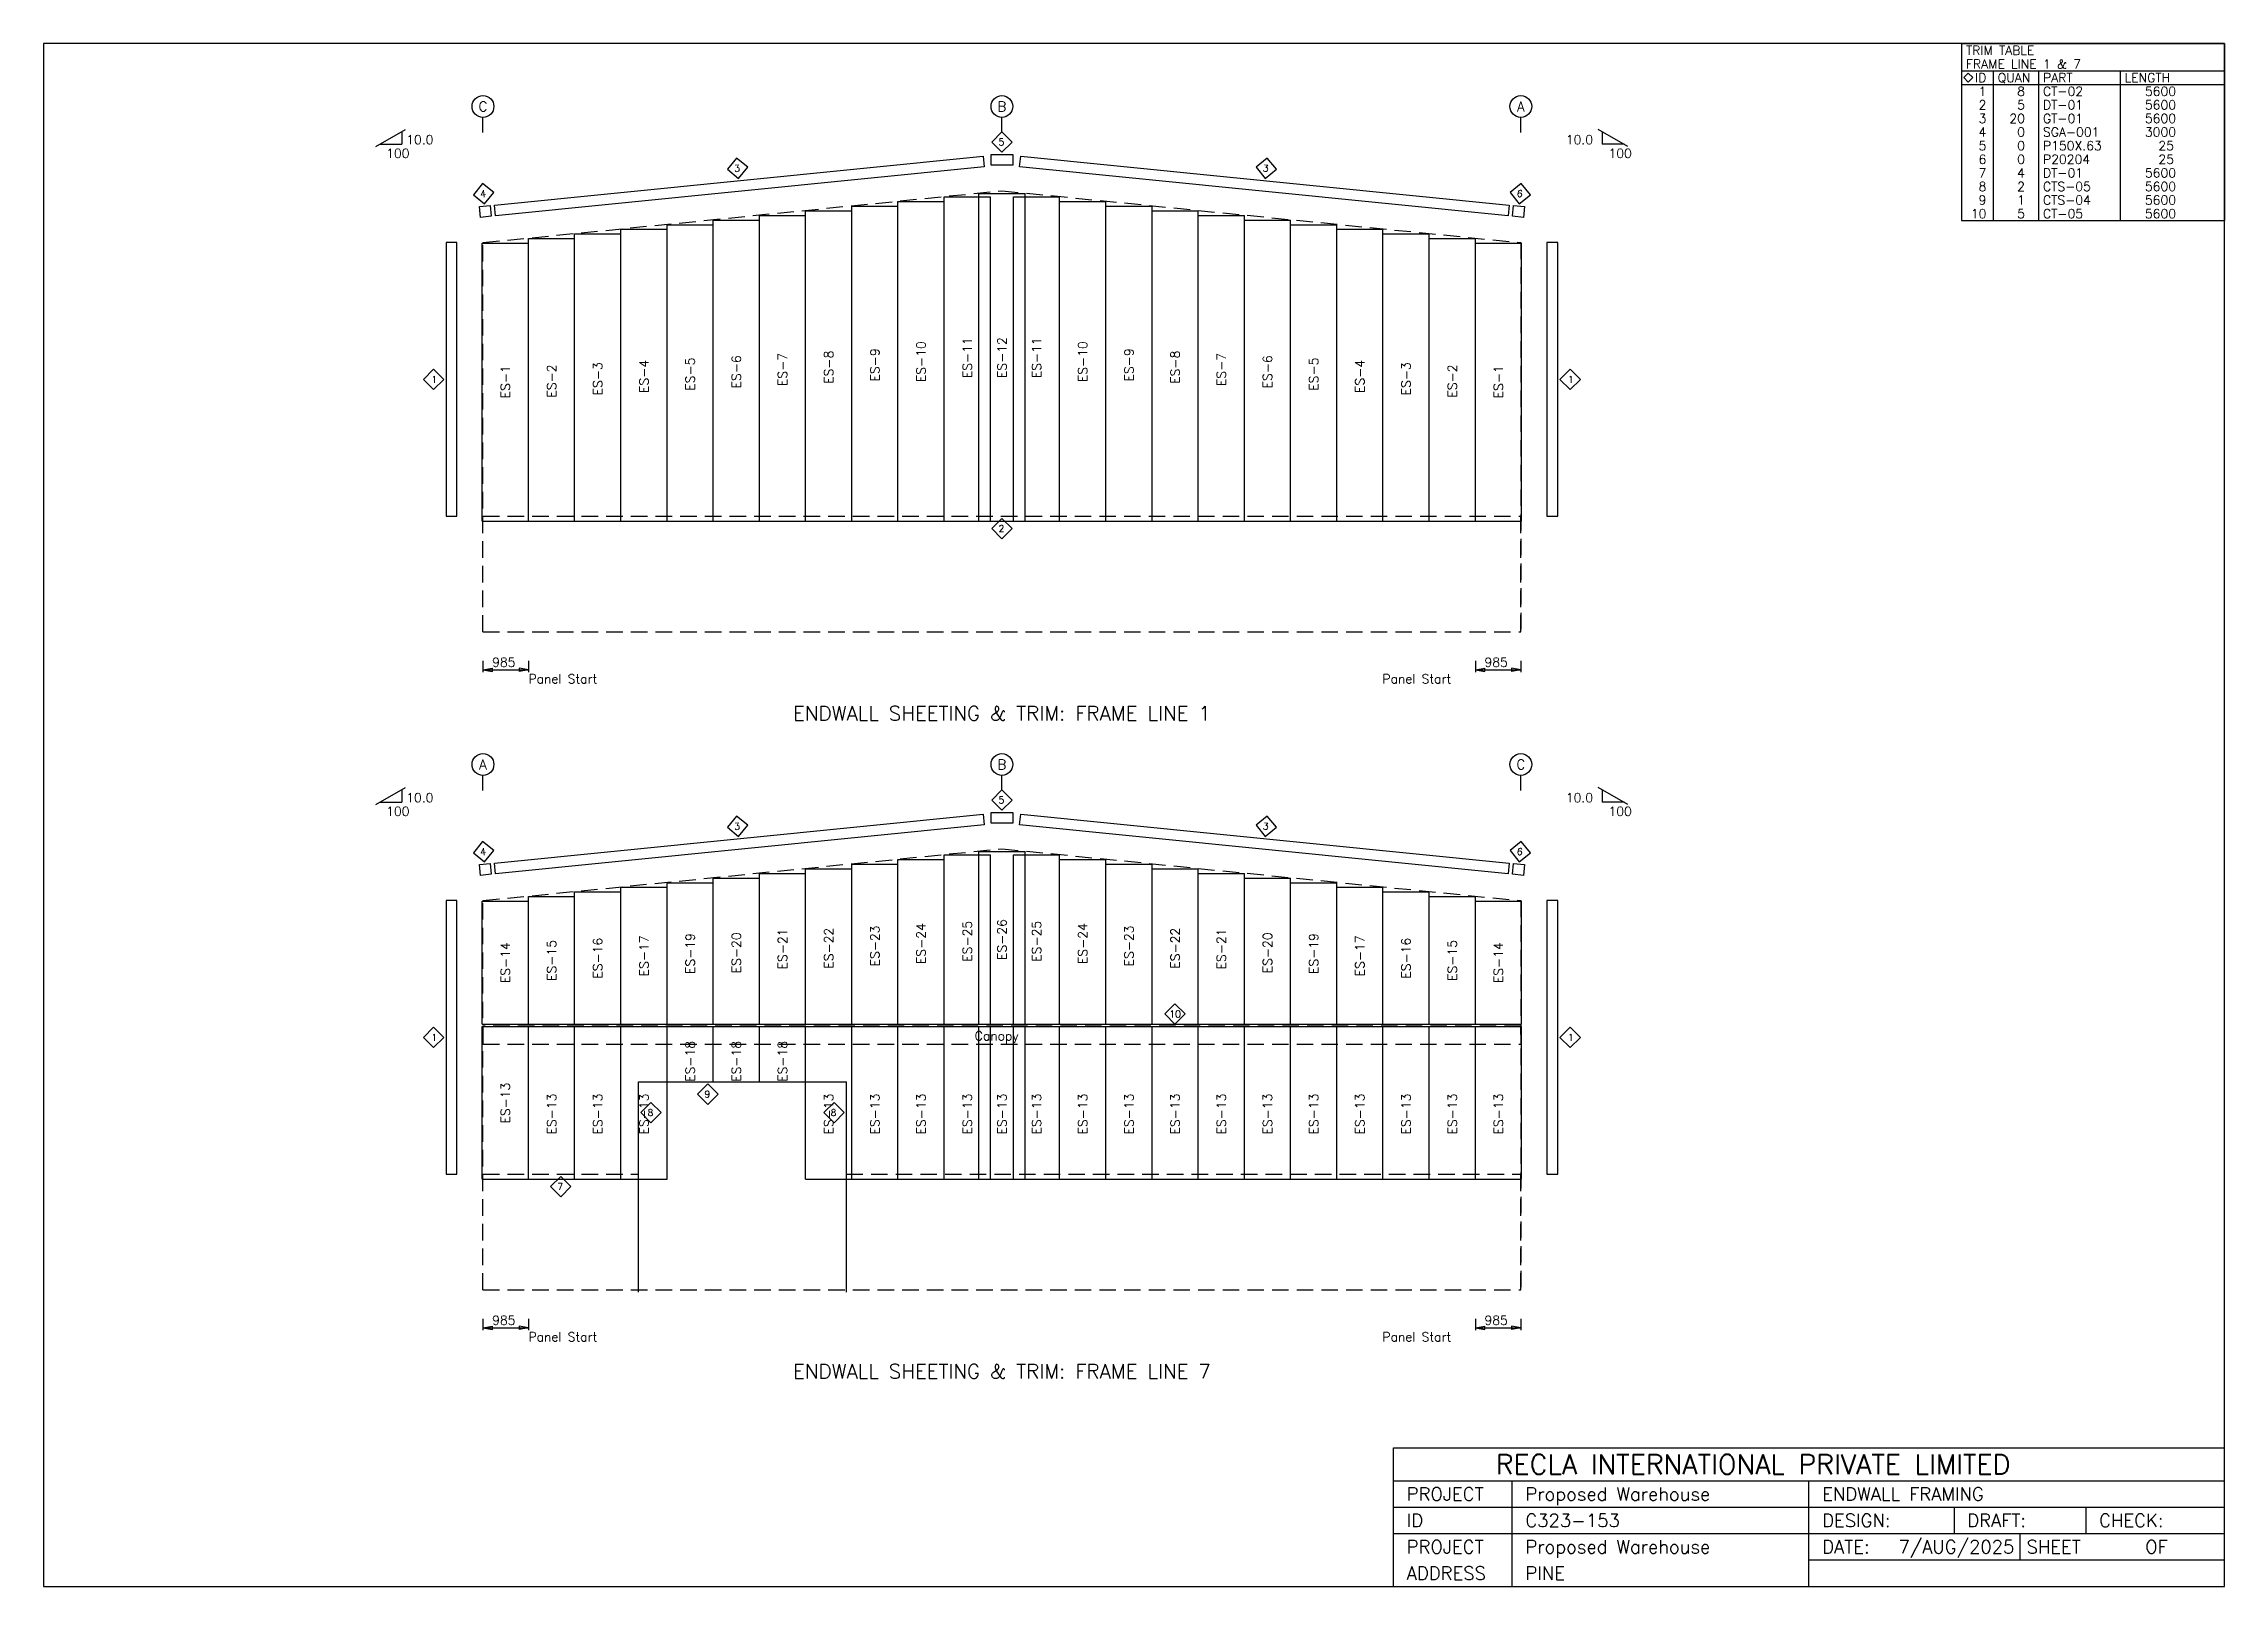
# Model space of a CAD drawing. Extents: x 0 to 47215, y 0 to 33388.
import ezdxf
from ezdxf.enums import TextEntityAlignment as Align

# ---------------------------------------------------------------- set-up
doc = ezdxf.new("R2010")
doc.units = 0
doc.linetypes.add('CONTIN', pattern=[0])
doc.linetypes.add('DASHED', pattern=[533.92, 356.92, -177])
doc.layers.get('0').update_dxf_attribs({"linetype": 'CONTIN'})
for name, color, linetype in [('1', 7, 'CONTIN'), ('11', 7, 'CONTIN'), ('12', 6, 'CONTIN'), ('13', 1, 'CONTIN'), ('14', 7, 'CONTIN'), ('15', 7, 'CONTIN'), ('2', 6, 'CONTIN'), ('22', 7, 'CONTIN'), ('26', 7, 'CONTIN'), ('3', 7, 'CONTIN'), ('5', 5, 'DASHED')]:
    doc.layers.add(name, color=color, linetype=linetype)
doc.styles.add('SIMPLEX', font='SIMPLEX')

# ---------------------------------------------------------------- blocks, each defined once
blk = doc.blocks.new('ARROW')
for p, q in [((0, 0), (-204, 34)), ((-204, 34), (-204, -34)), ((0, 0), (-204, -34))]:
    blk.add_line(p, q)
blk = doc.blocks.new('DIAMOND')
for p, q in [((0, 25.4), (-12.7, 12.7)), ((-12.7, 12.7), (0, 0)), ((12.7, 12.7), (0, 25.4)), ((0, 0), (12.7, 12.7))]:
    blk.add_line(p, q)
blk = doc.blocks.new('EW1PNL')
at = {"layer": '1'}
for p, q in [((250.025696, 9234.14648), (10828.708, 10292.0146)), ((10852.1475, 10057.6162), (273.465607, 8999.74707)), ((10828.708, 10292.0146), (10852.1475, 10057.6162)), ((10999.4326, 10093.1592), (10999.4326, 10328.7275)), ((10999.4326, 10328.7275), (11470.5684, 10328.7275)), ((11470.5684, 10093.1592), (10999.4326, 10093.1592)), ((11470.5684, 10328.7275), (11470.5684, 10093.1592)), ((11617.8525, 10057.6162), (11641.292, 10292.0146)), ((22196.5352, 8999.74707), (11617.8525, 10057.6162)), ((11641.292, 10292.0146), (22219.9746, 9234.14648)), ((10735, 9483.5), (11735, 9483.5)), ((10735, 2390), (10735, 9483.5)), ((11735, 2390), (11735, 9483.5)), ((-78.133049, 9201.33008), (156.266068, 9224.77051)), ((-54.69339, 8966.93164), (-78.133049, 9201.33008)), ((179.705719, 8990.37109), (-54.69339, 8966.93164)), ((156.266068, 9224.77051), (179.705719, 8990.37109)), ((273.465607, 8999.74707), (250.025696, 9234.14648)), ((5985.00049, 9008.5), (6985.00049, 9008.5)), ((5985.00049, 2390), (5985.00049, 9008.5)), ((6985.00049, 9108.5), (7985.00098, 9108.5)), ((6985.00049, 2390), (6985.00049, 9108.5)), ((6985.00049, 2390), (6985.00049, 9008.5)), ((7985.00098, 9208.5), (8985.00098, 9208.5)), ((7985.00098, 2390), (7985.00098, 9208.5)), ((7985.00098, 2390), (7985.00098, 9108.5)), ((8985.00098, 9308.5), (9985.00098, 9308.5)), ((8985.00098, 2390), (8985.00098, 9308.5)), ((8985.00098, 2390), (8985.00098, 9208.5)), ((9985.00098, 9408.5), (10985.001, 9408.5)), ((9985.00098, 2390), (9985.00098, 9408.5)), ((9985.00098, 2390), (9985.00098, 9308.5)), ((10985.001, 2390), (10985.001, 9408.5)), ((11485, 9408.5), (12485.001, 9408.5)), ((11485, 2390), (11485, 9408.5)), ((12485, 9308.5), (13485, 9308.5)), ((12485, 2390), (12485, 9308.5)), ((12485.001, 2390), (12485.001, 9408.5)), ((13485, 2390), (13485, 9308.5)), ((13485, 9208.5), (14484.998, 9208.5)), ((13485, 2390), (13485, 9208.5)), ((14484.998, 2390), (14484.998, 9208.5)), ((14484.998, 9108.5), (15484.998, 9108.5)), ((14484.998, 2390), (14484.998, 9108.5)), ((15484.998, 2390), (15484.998, 9108.5)), ((15484.998, 9008.5), (16484.998, 9008.5)), ((15484.998, 2390), (15484.998, 9008.5)), ((16484.998, 2390), (16484.998, 9008.5)), ((22219.9746, 9234.14648), (22196.5352, 8999.74707)), ((22290.2949, 8990.37109), (22313.7344, 9224.77051)), ((22524.6953, 8966.93164), (22290.2949, 8990.37109)), ((22313.7344, 9224.77051), (22548.1328, 9201.33008)), ((22548.1328, 9201.33008), (22524.6953, 8966.93164)), ((985.000122, 8508.5), (1985.00012, 8508.5)), ((985.000122, 2390), (985.000122, 8508.5)), ((1985.00012, 8608.5), (2985, 8608.5)), ((1985.00012, 2390), (1985.00012, 8608.5)), ((1985.00012, 2390), (1985.00012, 8508.5)), ((2985, 8708.5), (3985, 8708.5)), ((2985, 2390), (2985, 8708.5)), ((2985, 2390), (2985, 8608.5)), ((3985, 8808.5), (4985.00049, 8808.5)), ((3985, 2390), (3985, 8808.5)), ((3985, 2390), (3985, 8708.5)), ((4985.00049, 8908.5), (5985.00049, 8908.5)), ((4985.00049, 2390), (4985.00049, 8908.5)), ((4985.00049, 2390), (4985.00049, 8808.5)), ((5985.00049, 2390), (5985.00049, 8908.5)), ((16484.998, 8908.5), (17484.998, 8908.5)), ((16484.998, 2390), (16484.998, 8908.5)), ((17484.998, 2390), (17484.998, 8908.5)), ((17484.998, 8808.5), (18484.9961, 8808.5)), ((17484.998, 2390), (17484.998, 8808.5)), ((18484.9961, 2390), (18484.9961, 8808.5)), ((18484.9961, 8708.5), (19484.9961, 8708.5)), ((18484.9961, 2390), (18484.9961, 8708.5)), ((19484.9961, 2390), (19484.9961, 8708.5)), ((19484.9961, 8608.5), (20484.9961, 8608.5)), ((19484.9961, 2390), (19484.9961, 8608.5)), ((20484.9961, 2390), (20484.9961, 8608.5)), ((20484.9961, 8508.5), (21484.9961, 8508.5)), ((20484.9961, 2390), (20484.9961, 8508.5)), ((21484.9961, 2390), (21484.9961, 8508.5)), ((-564.65887, 8420), (-800.22705, 8420)), ((-800.22705, 8420), (-800.22705, 2500)), ((-564.65887, 2500), (-564.65887, 8420)), ((-14.99986, 8410), (985.000122, 8410)), ((-14.99986, 2390), (-14.99986, 8410)), ((985.000122, 2390), (985.000122, 8410)), ((21484.9961, 8410), (22484.9941, 8410)), ((21484.9961, 2390), (21484.9961, 8410)), ((22484.9941, 2390), (22484.9941, 8410)), ((23270.2207, 8420), (23034.6523, 8420)), ((23034.6523, 8420), (23034.6523, 2500)), ((23270.2207, 2500), (23270.2207, 8420)), ((-800.22705, 2500), (-564.65887, 2500)), ((-14.99986, 2390), (985.000122, 2390)), ((985.000122, 2390), (1985.00012, 2390)), ((1985.00012, 2390), (2985, 2390)), ((2985, 2390), (3985, 2390)), ((3985, 2390), (4985.00049, 2390)), ((4985.00049, 2390), (5985.00049, 2390)), ((5985.00049, 2390), (6985.00049, 2390)), ((6985.00049, 2390), (7985.00098, 2390)), ((7985.00098, 2390), (8985.00098, 2390)), ((8985.00098, 2390), (9985.00098, 2390)), ((9985.00098, 2390), (10985.001, 2390)), ((10735, 2390), (11735, 2390)), ((11485, 2390), (12485.001, 2390)), ((12485, 2390), (13485, 2390)), ((13485, 2390), (14484.998, 2390)), ((14484.998, 2390), (15484.998, 2390)), ((15484.998, 2390), (16484.998, 2390)), ((16484.998, 2390), (17484.998, 2390)), ((17484.998, 2390), (18484.9961, 2390)), ((18484.9961, 2390), (19484.9961, 2390)), ((19484.9961, 2390), (20484.9961, 2390)), ((20484.9961, 2390), (21484.9961, 2390)), ((21484.9961, 2390), (22484.9941, 2390)), ((23034.6523, 2500), (23270.2207, 2500))]:
    blk.add_line(p, q, dxfattribs=at)
at = {"layer": '12'}
for p, q in [((0, 10801.8262), (0, 11131.6221)), ((11235, 10801.8262), (11235, 11131.6221)), ((22470, 10801.8262), (22470, 11131.6221)), ((0, -628.18176), (0, -873.56519)), ((985.000122, -628.18176), (985.000122, -873.56519)), ((21484.9961, -628.18176), (21484.9961, -873.56519)), ((22470, -628.18176), (22470, -873.56519))]:
    blk.add_line(p, q, dxfattribs=at)
at = {"layer": '13'}
for centre in [(0, 11367.1895), (11235, 11367.1895), (22470, 11367.1895)]:
    blk.add_circle(centre, 235.568146, dxfattribs=at)
at = {"layer": '2'}
for p, q in [((-2316.5305, 10501.4785), (-1677.3059, 10870.5352)), ((24786.5293, 10501.4785), (24147.3047, 10870.5352)), ((-2234.9272, 10548.5918), (-1758.9091, 10548.5918)), ((-1758.9091, 10823.4219), (-1758.9091, 10548.5918)), ((24228.9063, 10823.4219), (24228.9063, 10548.5918)), ((24704.9258, 10548.5918), (24228.9063, 10548.5918)), ((0, -824.48859), (985.000122, -824.48859)), ((21484.9961, -824.48859), (22470, -824.48859))]:
    blk.add_line(p, q, dxfattribs=at)
at = {"layer": '5'}
for p, q in [((0, 8420), (11235, 9543.5)), ((11235, 9543.5), (22470, 8420)), ((0, 0), (0, 8420)), ((22470, 8420), (22470, 0)), ((0, 0), (0, 2500)), ((0, 2500), (22470, 2500)), ((22470, 0), (22470, 2500)), ((0, 0), (22470, 0))]:
    blk.add_line(p, q, dxfattribs=at)
at = {"layer": '2', "xscale": 17.3893814, "yscale": 17.3893814, "zscale": 17.3893814}
for p in [(11235, 10375.8408), (-1068.1859, 5239.15479), (23538.1797, 5239.15479), (11235, 2011.19617)]:
    blk.add_blockref('DIAMOND', p, dxfattribs=at)
for p, rotation in [((5534.67822, 9809.96094), 5.711), ((16935.3223, 9809.96094), -5.711), ((34.378525, 9259.92969), 5.711), ((22435.623, 9259.92969), -5.711)]:
    blk.add_blockref('DIAMOND', p, dxfattribs=dict(at, rotation=rotation))
at = {"layer": '2', "rotation": 180}
for p in [(0, -824.48859), (21484.9961, -824.48859)]:
    blk.add_blockref('ARROW', p, dxfattribs=at)
at = {"layer": '2'}
for p in [(985.000122, -824.48859), (22470, -824.48859)]:
    blk.add_blockref('ARROW', p, dxfattribs=at)
at = {"layer": '11', "style": 'SIMPLEX'}
for s, p in [('100', (-2095.0713, 10254.1309)), ('10.0', (-1660.7556, 10548.5918)), ('10.0', (23443.6797, 10548.5918)), ('100', (24368.7617, 10254.1309)), ('985', (198.039871, -759.05286)), ('985', (21683.0371, -759.05286))]:
    blk.add_text(s, height=196.306808, dxfattribs=at).set_placement(p)
at = {"layer": '13', "style": 'SIMPLEX'}
for s, p in [('C', (0, 11261.1836)), ('B', (11235, 11261.1836)), ('A', (22470, 11261.1836))]:
    blk.add_text(s, height=212.011322, dxfattribs=at).set_placement(p, align=Align.CENTER)
at = {"layer": '15', "style": 'SIMPLEX'}
for p in [(985.000122, -1118.9486), (19472.8496, -1118.9486)]:
    blk.add_text('Panel Start', height=196.306808, dxfattribs=at).set_placement(p)
blk.add_text('ENDWALL SHEETING & TRIM: FRAME LINE 1', height=314.090881, dxfattribs=at).set_placement((11235, -1923.8066), align=Align.CENTER)
at = {"layer": '2', "style": 'SIMPLEX'}
for s, p in [('5', (11161.3848, 10523.0713)), ('1', (-1116.0356, 5386.38525)), ('1', (23490.3301, 5386.38525)), ('2', (11161.3848, 2158.42627))]:
    blk.add_text(s, height=147.230103, dxfattribs=at).set_placement(p)
for s, rotation, p in [('3', 5.711, (5446.7793, 9949.13477)), ('3', -5.711, (16876.7227, 9963.78516)), ('4', 5.711, (-53.521137, 9399.10449)), ('6', -5.711, (22377.0234, 9413.75488))]:
    blk.add_text(s, height=147.230103, rotation=rotation, dxfattribs=at).set_placement(p)
at = {"layer": '3', "style": 'SIMPLEX'}
for s, p in [('ES-10', (9583.1543, 5402.65234)), ('ES-11', (10583.1543, 5487.00586)), ('ES-12', (11333.1533, 5490.15186)), ('ES-11', (12083.1533, 5487.00586)), ('ES-10', (13083.1533, 5402.65234)), ('ES-1', (583.153564, 5051.55518)), ('ES-2', (1583.15356, 5066.45166)), ('ES-3', (2583.15356, 5116.45166)), ('ES-4', (3583.15332, 5166.45166)), ('ES-5', (4583.15332, 5216.45166)), ('ES-6', (5583.15381, 5266.45166)), ('ES-7', (6583.15381, 5316.45117)), ('ES-8', (7583.15479, 5366.45166)), ('ES-9', (8583.1543, 5416.45166)), ('ES-9', (14083.1523, 5416.45166)), ('ES-8', (15083.1523, 5366.45166)), ('ES-7', (16083.1523, 5316.45166)), ('ES-6', (17083.1504, 5266.45166)), ('ES-5', (18083.1504, 5216.45166)), ('ES-4', (19083.1504, 5166.45166)), ('ES-3', (20083.1484, 5116.45166)), ('ES-2', (21083.1484, 5066.45166)), ('ES-1', (22083.1484, 5051.55518))]:
    blk.add_text(s, height=196.306808, rotation=90, dxfattribs=at).set_placement(p)
blk = doc.blocks.new('EW2PNL')
at = {"layer": '1'}
for p, q in [((250.025696, 9234.14648), (10828.708, 10292.0146)), ((10852.1475, 10057.6162), (273.465607, 8999.74707)), ((10828.708, 10292.0146), (10852.1475, 10057.6162)), ((10999.4326, 10093.1592), (10999.4326, 10328.7275)), ((10999.4326, 10328.7275), (11470.5684, 10328.7275)), ((11470.5684, 10093.1592), (10999.4326, 10093.1592)), ((11470.5684, 10328.7275), (11470.5684, 10093.1592)), ((11617.8525, 10057.6162), (11641.292, 10292.0146)), ((22196.5352, 8999.74707), (11617.8525, 10057.6162)), ((11641.292, 10292.0146), (22219.9746, 9234.14648)), ((10735, 9483.5), (11735.001, 9483.5)), ((10735, 5750.22461), (10735, 9483.5)), ((11735.001, 5750.22461), (11735.001, 9483.5)), ((-78.133049, 9201.33008), (156.266068, 9224.77051)), ((-54.69339, 8966.93164), (-78.133049, 9201.33008)), ((179.705719, 8990.37109), (-54.69339, 8966.93164)), ((156.266068, 9224.77051), (179.705719, 8990.37109)), ((273.465607, 8999.74707), (250.025696, 9234.14648)), ((5985.00049, 9008.5), (6985.00049, 9008.5)), ((5985.00049, 5750.22461), (5985.00049, 9008.5)), ((6985.00049, 9108.5), (7985.00098, 9108.5)), ((6985.00049, 5750.22461), (6985.00049, 9108.5)), ((6985.00049, 5750.22461), (6985.00049, 9008.5)), ((7985.00098, 9208.5), (8985.00098, 9208.5)), ((7985.00098, 5750.22461), (7985.00098, 9208.5)), ((7985.00098, 5750.22461), (7985.00098, 9108.5)), ((8985.00098, 9308.5), (9985.00098, 9308.5)), ((8985.00098, 5750.22461), (8985.00098, 9308.5)), ((8985.00098, 5750.22461), (8985.00098, 9208.5)), ((9985.00098, 9408.5), (10985.001, 9408.5)), ((9985.00098, 5750.22461), (9985.00098, 9408.5)), ((9985.00098, 5750.22461), (9985.00098, 9308.5)), ((10985.001, 5750.22461), (10985.001, 9408.5)), ((11485, 9408.5), (12485.001, 9408.5)), ((11485, 5750.22461), (11485, 9408.5)), ((12485, 9308.5), (13485, 9308.5)), ((12485, 5750.22461), (12485, 9308.5)), ((12485.001, 5750.22461), (12485.001, 9408.5)), ((13485, 5750.22461), (13485, 9308.5)), ((13485, 9208.5), (14484.998, 9208.5)), ((13485, 5750.22461), (13485, 9208.5)), ((14484.998, 5750.22461), (14484.998, 9208.5)), ((14484.998, 9108.5), (15484.998, 9108.5)), ((14484.998, 5750.22461), (14484.998, 9108.5)), ((15484.998, 5750.22461), (15484.998, 9108.5)), ((15484.998, 9008.5), (16484.998, 9008.5)), ((15484.998, 5750.22461), (15484.998, 9008.5)), ((16484.998, 5750.22461), (16484.998, 9008.5)), ((22219.9746, 9234.14648), (22196.5352, 8999.74707)), ((22290.2949, 8990.37109), (22313.7344, 9224.77051)), ((22524.6953, 8966.93164), (22290.2949, 8990.37109)), ((22313.7344, 9224.77051), (22548.1328, 9201.33008)), ((22548.1328, 9201.33008), (22524.6953, 8966.93164)), ((985.000122, 8508.5), (1985.00012, 8508.5)), ((985.000122, 5750.22461), (985.000122, 8508.5)), ((1985.00012, 8608.5), (2985, 8608.5)), ((1985.00012, 5750.22461), (1985.00012, 8608.5)), ((1985.00012, 5750.22461), (1985.00012, 8508.5)), ((2985, 8708.5), (3985, 8708.5)), ((2985, 5750.22461), (2985, 8708.5)), ((2985, 5750.22461), (2985, 8608.5)), ((3985, 8808.5), (4985.00049, 8808.5)), ((3985, 5750.22461), (3985, 8808.5)), ((3985, 5750.22461), (3985, 8708.5)), ((4985.00049, 8908.5), (5985.00049, 8908.5)), ((4985.00049, 5750.22461), (4985.00049, 8908.5)), ((4985.00049, 5750.22461), (4985.00049, 8808.5)), ((5985.00049, 5750.22461), (5985.00049, 8908.5)), ((16484.998, 8908.5), (17484.998, 8908.5)), ((16484.998, 5750.22461), (16484.998, 8908.5)), ((17484.998, 5750.22461), (17484.998, 8908.5)), ((17484.998, 8808.5), (18484.9961, 8808.5)), ((17484.998, 5750.22461), (17484.998, 8808.5)), ((18484.9961, 5750.22461), (18484.9961, 8808.5)), ((18484.9961, 8708.5), (19484.9961, 8708.5)), ((18484.9961, 5750.22461), (18484.9961, 8708.5)), ((19484.9961, 5750.22461), (19484.9961, 8708.5)), ((19484.9961, 8608.5), (20484.9961, 8608.5)), ((19484.9961, 5750.22461), (19484.9961, 8608.5)), ((20484.9961, 5750.22461), (20484.9961, 8608.5)), ((20484.9961, 8508.5), (21484.9961, 8508.5)), ((20484.9961, 5750.22461), (20484.9961, 8508.5)), ((21484.9961, 5750.22461), (21484.9961, 8508.5)), ((-564.65887, 8420), (-800.22705, 8420)), ((-800.22705, 8420), (-800.22705, 2500)), ((-564.65887, 2500), (-564.65887, 8420)), ((-14.99986, 8410), (985.000122, 8410)), ((-14.99986, 5750.22461), (-14.99986, 8410)), ((985.000122, 5750.22461), (985.000122, 8410)), ((21484.9961, 8410), (22484.9941, 8410)), ((21484.9961, 5750.22461), (21484.9961, 8410)), ((22484.9941, 5750.22461), (22484.9941, 8410)), ((23270.2207, 8420), (23034.6523, 8420)), ((23034.6523, 8420), (23034.6523, 2500)), ((23270.2207, 2500), (23270.2207, 8420)), ((-14.99986, 5750.22461), (985.000122, 5750.22461)), ((-14.99986, 5694.99951), (985.000122, 5694.99951)), ((-14.99986, 2390), (-14.99986, 5694.99951)), ((985.000122, 5750.22461), (1985.00012, 5750.22461)), ((985.000122, 2390), (985.000122, 5694.99951)), ((985.000122, 5694.99951), (1985.00012, 5694.99951)), ((985.000122, 2390), (985.000122, 5694.99951)), ((1985.00012, 5750.22461), (2985, 5750.22461)), ((1985.00012, 2390), (1985.00012, 5694.99951)), ((1985.00012, 5694.99951), (2985, 5694.99951)), ((1985.00012, 2390), (1985.00012, 5694.99951)), ((2985, 5750.22461), (3985, 5750.22461)), ((2985, 2390), (2985, 5694.99951)), ((2985, 5694.99951), (3985, 5694.99951)), ((2985, 2390), (2985, 5694.99951)), ((3985, 5750.22461), (4985.00049, 5750.22461)), ((3985, 5695.00049), (4985.00049, 5695.00049)), ((3985, 4500), (3985, 5695.00049)), ((3985, 2390), (3985, 5694.99951)), ((4985.00049, 5750.22461), (5985.00049, 5750.22461)), ((4985.00049, 4500), (4985.00049, 5695.00049)), ((4985.00049, 5695.00049), (5985.00049, 5695.00049)), ((4985.00049, 4500), (4985.00049, 5695.00049)), ((5985.00049, 5750.22461), (6985.00049, 5750.22461)), ((5985.00049, 4500), (5985.00049, 5695.00049)), ((5985.00049, 5695.00049), (6985.00049, 5695.00049)), ((5985.00049, 4500), (5985.00049, 5695.00049)), ((6985.00049, 5750.22461), (7985.00098, 5750.22461)), ((6985.00049, 4500), (6985.00049, 5695.00049)), ((6985.00049, 5694.99951), (7985.00098, 5694.99951)), ((6985.00049, 2390), (6985.00049, 5694.99951)), ((7985.00098, 5750.22461), (8985.00098, 5750.22461)), ((7985.00098, 2390), (7985.00098, 5694.99951)), ((7985.00098, 5694.99951), (8985.00098, 5694.99951)), ((7985.00098, 2390), (7985.00098, 5694.99951)), ((8985.00098, 5750.22461), (9985.00098, 5750.22461)), ((8985.00098, 2390), (8985.00098, 5694.99951)), ((8985.00098, 5694.99951), (9985.00098, 5694.99951)), ((8985.00098, 2390), (8985.00098, 5694.99951)), ((9985.00098, 5750.22461), (10985.001, 5750.22461)), ((9985.00098, 2390), (9985.00098, 5694.99951)), ((9985.00098, 5694.99951), (10985.001, 5694.99951)), ((9985.00098, 2390), (9985.00098, 5694.99951)), ((10735, 5750.22461), (11735.001, 5750.22461)), ((10735, 5694.99951), (11735.001, 5694.99951)), ((10735, 2390), (10735, 5694.99951)), ((10985.001, 2390), (10985.001, 5694.99951)), ((11485, 5750.22461), (12485.001, 5750.22461)), ((11485, 5694.99951), (12485.001, 5694.99951)), ((11485, 2390), (11485, 5694.99951)), ((11735.001, 2390), (11735.001, 5694.99951)), ((12485, 5750.22461), (13485, 5750.22461)), ((12485.001, 2390), (12485.001, 5694.99951)), ((12485.001, 5694.99951), (13485, 5694.99951)), ((12485.001, 2390), (12485.001, 5694.99951)), ((13485, 5750.22461), (14484.998, 5750.22461)), ((13485, 2390), (13485, 5694.99951)), ((13485, 5694.99951), (14485.002, 5694.99951)), ((13485, 2390), (13485, 5694.99951)), ((14484.998, 5750.22461), (15484.998, 5750.22461)), ((14485.002, 2390), (14485.002, 5694.99951)), ((14485.002, 5694.99951), (15485.002, 5694.99951)), ((14485.002, 2390), (14485.002, 5694.99951)), ((15484.998, 5750.22461), (16484.998, 5750.22461)), ((15485.002, 2390), (15485.002, 5694.99951)), ((15485.002, 5694.99951), (16485.002, 5694.99951)), ((15485.002, 2390), (15485.002, 5694.99951)), ((16484.998, 5750.22461), (17484.998, 5750.22461)), ((16485.002, 2390), (16485.002, 5694.99951)), ((16485.002, 5694.99951), (17485, 5694.99951)), ((16485.002, 2390), (16485.002, 5694.99951)), ((17484.998, 5750.22461), (18484.9961, 5750.22461)), ((17485, 2390), (17485, 5694.99951)), ((17485, 5694.99951), (18485.002, 5694.99951)), ((17485, 2390), (17485, 5694.99951)), ((18484.9961, 5750.22461), (19484.9961, 5750.22461)), ((18485.002, 2390), (18485.002, 5694.99951)), ((18485.002, 5694.99951), (19485.002, 5694.99951)), ((18485.002, 2390), (18485.002, 5694.99951)), ((19484.9961, 5750.22461), (20484.9961, 5750.22461)), ((19485.002, 2390), (19485.002, 5694.99951)), ((19485.002, 5694.99951), (20485.0039, 5694.99951)), ((19485.002, 2390), (19485.002, 5694.99951)), ((20484.9961, 5750.22461), (21484.9961, 5750.22461)), ((20485.002, 5694.99951), (21485.002, 5694.99951)), ((20485.002, 2390), (20485.002, 5694.99951)), ((20485.0039, 2390), (20485.0039, 5694.99951)), ((21484.9961, 5750.22461), (22484.9941, 5750.22461)), ((21485.002, 2390), (21485.002, 5694.99951)), ((21485.002, 5694.99951), (22485.002, 5694.99951)), ((21485.002, 2390), (21485.002, 5694.99951)), ((22485.002, 2390), (22485.002, 5694.99951)), ((3368.00024, -50), (3368.00024, 4500)), ((3368.00024, 4500), (7868.00049, 4500)), ((3985, 4500), (4985.00049, 4500)), ((4985.00049, 4500), (5985.00049, 4500)), ((5985.00049, 4500), (6985.00049, 4500)), ((7868.00049, -50), (7868.00049, 4500)), ((-800.22705, 2500), (-564.65887, 2500)), ((-14.99986, 2390), (985.000122, 2390)), ((985.000122, 2390), (1985.00012, 2390)), ((1985.00012, 2390), (2985, 2390)), ((2985, 2390), (3985, 2390)), ((6985.00049, 2390), (7985.00098, 2390)), ((7985.00098, 2390), (8985.00098, 2390)), ((8985.00098, 2390), (9985.00098, 2390)), ((9985.00098, 2390), (10985.001, 2390)), ((10735, 2390), (11735.001, 2390)), ((11485, 2390), (12485.001, 2390)), ((12485.001, 2390), (13485, 2390)), ((13485, 2390), (14485.002, 2390)), ((14485.002, 2390), (15485.002, 2390)), ((15485.002, 2390), (16485.002, 2390)), ((16485.002, 2390), (17485, 2390)), ((17485, 2390), (18485.002, 2390)), ((18485.002, 2390), (19485.002, 2390)), ((19485.002, 2390), (20485.0039, 2390)), ((20485.002, 2390), (21485.002, 2390)), ((21485.002, 2390), (22485.002, 2390)), ((23034.6523, 2500), (23270.2207, 2500))]:
    blk.add_line(p, q, dxfattribs=at)
at = {"layer": '12'}
for p, q in [((0, 10801.8262), (0, 11131.6221)), ((11235, 10801.8262), (11235, 11131.6221)), ((22470, 10801.8262), (22470, 11131.6221)), ((0, -628.18176), (0, -873.56519)), ((985.000122, -628.18176), (985.000122, -873.56519)), ((21485.002, -628.18176), (21485.002, -873.56519)), ((22470, -628.18176), (22470, -873.56519))]:
    blk.add_line(p, q, dxfattribs=at)
at = {"layer": '13'}
for centre in [(0, 11367.1895), (11235, 11367.1895), (22470, 11367.1895)]:
    blk.add_circle(centre, 235.568146, dxfattribs=at)
at = {"layer": '2'}
for p, q in [((-2316.5305, 10501.4785), (-1677.3059, 10870.5352)), ((24786.5293, 10501.4785), (24147.3047, 10870.5352)), ((-2234.9272, 10548.5918), (-1758.9091, 10548.5918)), ((-1758.9091, 10823.4219), (-1758.9091, 10548.5918)), ((24228.9063, 10823.4219), (24228.9063, 10548.5918)), ((24704.9258, 10548.5918), (24228.9063, 10548.5918)), ((0, -824.48859), (985.000122, -824.48859)), ((21485.002, -824.48859), (22470, -824.48859))]:
    blk.add_line(p, q, dxfattribs=at)
at = {"layer": '5'}
for p, q in [((0, 8420), (11235, 9543.5)), ((11235, 9543.5), (22470, 8420)), ((0, 0), (0, 8420)), ((22470, 8420), (22470, 0)), ((0, 5700), (0, 5520)), ((22470, 5700), (0, 5700)), ((22470, 5520), (22470, 5700)), ((0, 5520), (0, 5316.80029)), ((0, 5316.80029), (22470, 5316.80029)), ((22470, 5520), (22470, 5316.80029)), ((0, 0), (0, 2500)), ((0, 2500), (3368.00024, 2500)), ((7868.00049, 2500), (22470, 2500)), ((22470, 0), (22470, 2500)), ((0, 0), (22470, 0))]:
    blk.add_line(p, q, dxfattribs=at)
at = {"layer": '2', "xscale": 17.3893814, "yscale": 17.3893814, "zscale": 17.3893814}
for p in [(11235, 10375.8408), (14980, 5747.11377), (-1068.1859, 5239.15479), (23538.1797, 5239.15479), (4868.00049, 4011.19604), (3635.95898, 3612.48828), (7600.0415, 3612.48828), (1684.00012, 2011.19617)]:
    blk.add_blockref('DIAMOND', p, dxfattribs=at)
for p, rotation in [((5534.67822, 9809.96094), 5.711), ((16935.3223, 9809.96094), -5.711), ((34.378525, 9259.92969), 5.711), ((22435.623, 9259.92969), -5.711)]:
    blk.add_blockref('DIAMOND', p, dxfattribs=dict(at, rotation=rotation))
at = {"layer": '2', "rotation": 180}
for p in [(0, -824.48859), (21485.002, -824.48859)]:
    blk.add_blockref('ARROW', p, dxfattribs=at)
at = {"layer": '2'}
for p in [(985.000122, -824.48859), (22470, -824.48859)]:
    blk.add_blockref('ARROW', p, dxfattribs=at)
at = {"layer": '11', "style": 'SIMPLEX'}
for s, p in [('100', (-2095.0713, 10254.1309)), ('10.0', (-1660.7556, 10548.5918)), ('10.0', (23443.6797, 10548.5918)), ('100', (24368.7617, 10254.1309)), ('985', (198.039871, -759.05286)), ('985', (21683.041, -759.05286))]:
    blk.add_text(s, height=196.306808, dxfattribs=at).set_placement(p)
at = {"layer": '13', "style": 'SIMPLEX'}
for s, p in [('A', (0, 11261.1836)), ('B', (11235, 11261.1836)), ('C', (22470, 11261.1836))]:
    blk.add_text(s, height=212.011322, dxfattribs=at).set_placement(p, align=Align.CENTER)
at = {"layer": '15', "style": 'SIMPLEX'}
for p in [(985.000122, -1118.9486), (19472.8555, -1118.9486)]:
    blk.add_text('Panel Start', height=196.306808, dxfattribs=at).set_placement(p)
blk.add_text('ENDWALL SHEETING & TRIM: FRAME LINE 7', height=314.090881, dxfattribs=at).set_placement((11235, -1923.8066), align=Align.CENTER)
at = {"layer": '2', "style": 'SIMPLEX'}
for s, p in [('5', (11161.3848, 10523.0713)), ('10', (14858.5342, 5894.34424)), ('1', (-1116.0356, 5386.38525)), ('1', (23490.3301, 5386.38525)), ('9', (4794.38574, 4158.42627)), ('8', (3562.34424, 3759.71851)), ('8', (7526.42676, 3759.71851)), ('7', (1610.38501, 2158.42627))]:
    blk.add_text(s, height=147.230103, dxfattribs=at).set_placement(p)
for s, rotation, p in [('3', 5.711, (5446.7793, 9949.13477)), ('3', -5.711, (16876.7227, 9963.78516)), ('4', 5.711, (-53.521137, 9399.10449)), ('6', -5.711, (22377.0234, 9413.75488))]:
    blk.add_text(s, height=147.230103, rotation=rotation, dxfattribs=at).set_placement(p)
at = {"layer": '3', "style": 'SIMPLEX'}
for s, p in [('ES-16', (2583.15356, 6732.76416)), ('ES-17', (3583.15332, 6782.76416)), ('ES-19', (4583.15332, 6832.76416)), ('ES-20', (5583.15381, 6848.41064)), ('ES-21', (6583.15381, 6932.76367)), ('ES-22', (7583.15479, 6948.40967)), ('ES-23', (8583.1543, 6998.41016)), ('ES-24', (9583.1543, 7048.41016)), ('ES-25', (10583.1543, 7098.41016)), ('ES-26', (11333.1533, 7135.91016)), ('ES-25', (12083.1533, 7098.41016)), ('ES-24', (13083.1533, 7048.41016)), ('ES-23', (14083.1523, 6998.41016)), ('ES-22', (15083.1523, 6948.41064)), ('ES-21', (16083.1523, 6932.76416)), ('ES-20', (17083.1504, 6848.41064)), ('ES-19', (18083.1504, 6832.76416)), ('ES-17', (19083.1504, 6782.76416)), ('ES-16', (20083.1484, 6732.76416)), ('ES-14', (583.153564, 6633.51367)), ('ES-15', (1583.15356, 6682.76416)), ('ES-15', (21083.1484, 6682.76416)), ('ES-14', (22083.1484, 6633.51367)), ('ES-18', (4583.15332, 4500)), ('ES-18', (5583.15381, 4500)), ('ES-18', (6583.15381, 4500)), ('ES-13', (583.153564, 3595.90186)), ('ES-13', (1583.15356, 3361.17188)), ('ES-13', (2583.15356, 3361.17188)), ('ES-13', (3583.15332, 3361.17188)), ('ES-13', (7583.15479, 3361.17188)), ('ES-13', (8583.1543, 3361.17188)), ('ES-13', (9583.1543, 3361.17188)), ('ES-13', (10583.1543, 3361.17188)), ('ES-13', (11333.1533, 3361.17188)), ('ES-13', (12083.1533, 3361.17188)), ('ES-13', (13083.1543, 3361.17188)), ('ES-13', (14083.1533, 3361.17188)), ('ES-13', (15083.1553, 3361.17188)), ('ES-13', (16083.1572, 3361.17188)), ('ES-13', (17083.1563, 3361.17188)), ('ES-13', (18083.1543, 3361.17188)), ('ES-13', (19083.1563, 3361.17188)), ('ES-13', (20083.1563, 3361.17188)), ('ES-13', (21083.1563, 3361.17188)), ('ES-13', (22083.1563, 3361.17188))]:
    blk.add_text(s, height=196.306808, rotation=90, dxfattribs=at).set_placement(p)
blk.add_text('Canopy', height=196.306808, dxfattribs=at).set_placement((10646.0791, 5395.32275))
blk = doc.blocks.new('EW2TRIM')
for p, q in [((-5692.897, 0), (-5692.897, -3827.9819)), ((-5692.897, 0), (0, 0)), ((0, 0), (0, -3827.9819)), ((-5692.897, -588.92041), (0, -588.92041)), ((-5692.897, -883.38055), (0, -883.38055)), ((-5005.8232, -588.92041), (-5005.8232, -3827.9819)), ((-4024.2893, -588.92041), (-4024.2893, -3827.9819)), ((-2257.5281, -588.92041), (-2257.5281, -3827.9819)), ((-5692.897, -3827.9819), (0, -3827.9819))]:
    blk.add_line(p, q)
at = {"layer": '14'}
for p, q in [((-5643.8203, -736.15045), (-5545.667, -637.99707)), ((-5545.667, -834.30389), (-5643.8203, -736.15045)), ((-5545.667, -637.99707), (-5447.5137, -736.15045)), ((-5447.5137, -736.15045), (-5545.667, -834.30389))]:
    blk.add_line(p, q, dxfattribs=at)
at = {"layer": '14', "style": 'SIMPLEX'}
for s, p in [('TRIM TABLE', (-5594.7437, -245.3835)), ('FRAME LINE 1 & 7', (-5594.7437, -539.84369)), ('ID', (-5398.4365, -834.30389)), ('QUAN', (-4907.6699, -834.30389)), ('PART', (-3926.136, -834.30389)), ('LENGTH', (-2159.3748, -834.30389))]:
    blk.add_text(s, height=196.306808, dxfattribs=at).set_placement(p)
at = {"layer": '26', "style": 'SIMPLEX'}
for s, height, p in [('1', 196.30681, (-5153.0532, -1128.7642)), ('8', 196.30681, (-4318.749, -1128.7642)), ('2', 196.30681, (-5153.0532, -1423.2244)), ('5', 196.30681, (-4318.749, -1423.2244)), ('3', 196.30681, (-5153.0532, -1717.6844)), ('4', 196.30681, (-5153.0532, -2012.1447)), ('20', 196.306808, (-4318.749, -1717.6844)), ('0', 196.30681, (-4318.749, -2012.1447)), ('5', 196.30681, (-5153.0532, -2306.6047)), ('0', 196.30681, (-4318.749, -2306.6047)), ('7', 196.30681, (-5153.0532, -2895.5249)), ('6', 196.30681, (-5153.0532, -2601.0649)), ('0', 196.30681, (-4318.749, -2601.0649)), ('4', 196.30681, (-4318.749, -2895.5249)), ('8', 196.30681, (-5153.0532, -3189.9851)), ('9', 196.30681, (-5153.0532, -3484.4453)), ('2', 196.30681, (-4318.749, -3189.9851)), ('1', 196.30681, (-4318.749, -3484.4453)), ('10', 196.306808, (-5153.0532, -3778.9053)), ('5', 196.30681, (-4318.749, -3778.9053))]:
    blk.add_text(s, height=height, dxfattribs=at).set_placement(p, align=Align.RIGHT)
for s, p in [('CT-02', (-3926.136, -1128.7642)), ('   5600', (-2159.3748, -1128.7642)), ('DT-01', (-3926.136, -1423.2244)), ('   5600', (-2159.3748, -1423.2244)), ('GT-01', (-3926.136, -1717.6844)), ('SGA-001', (-3926.136, -2012.1447)), ('   5600', (-2159.3748, -1717.6844)), ('   3000', (-2159.3748, -2012.1447)), ('P150X.63', (-3926.136, -2306.6047)), ('     25', (-2159.3748, -2306.6047)), ('P20204', (-3926.136, -2601.0649)), ('DT-01', (-3926.136, -2895.5249)), ('   5600', (-2159.3748, -2895.5249)), ('     25', (-2159.3748, -2601.0649)), ('CTS-05', (-3926.136, -3189.9851)), ('CTS-04', (-3926.136, -3484.4453)), ('   5600', (-2159.3748, -3189.9851)), ('   5600', (-2159.3748, -3484.4453)), ('CT-05', (-3926.136, -3778.9053)), ('   5600', (-2159.3748, -3778.9053))]:
    blk.add_text(s, height=196.306808, dxfattribs=at).set_placement(p)

msp = doc.modelspace()

# ---------------------------------------------------------------- linework, layer by layer
for p, q in [((29225.9609, 0), (29225.9609, 2998.14014)), ((29225.9609, 2998.14014), (47214.8047, 2998.14014)), ((47214.8047, 0), (47214.8047, 2998.14014)), ((29225.9609, 2284.29736), (47214.8047, 2284.29736)), ((31795.7949, 0), (31795.7949, 2284.29736)), ((38220.3828, 0), (38220.3828, 2284.29736)), ((29225.9609, 1713.2229), (47214.8047, 1713.2229)), ((41361.293, 1713.2229), (41361.293, 1142.14868)), ((44216.6641, 1713.2229), (44216.6641, 1142.14868)), ((29225.9609, 1142.14868), (47214.8047, 1142.14868)), ((42788.9766, 1142.14868), (42788.9766, 571.074341)), ((38220.3828, 571.074341), (47214.8047, 571.074341)), ((29225.9609, 0), (47214.8047, 0))]:
    msp.add_line(p, q)
at = {"layer": '22'}
for p, q in [((47214.8047, 33387.6133), (0, 33387.6133)), ((0, 33387.6133), (0, 0)), ((47214.8047, 0), (47214.8047, 33387.6133)), ((0, 0), (47214.8047, 0))]:
    msp.add_line(p, q, dxfattribs=at)

# ---------------------------------------------------------------- block references
for name, p in [('EW2TRIM', (47214.8047, 33387.6133)), ('EW1PNL', (9512.5293, 20660.752)), ('EW2PNL', (9512.5293, 6420.41846))]:
    msp.add_blockref(name, p)

# ---------------------------------------------------------------- texts
at = {"layer": '14', "style": 'SIMPLEX'}
for s, height, p in [('RECLA INTERNATIONAL PRIVATE LIMITED', 428.305725, (31438.877, 2427.06592)), ('PROJECT', 285.53717, (29511.5, 1855.99158)), ('Proposed Warehouse', 285.53717, (32081.334, 1855.99158)), ('ENDWALL FRAMING', 285.53717, (38505.9219, 1855.99158)), ('ID', 285.53717, (29511.5, 1284.91724)), ('C323-153', 285.53717, (32081.334, 1284.91724)), ('DESIGN:', 285.53717, (38505.9219, 1284.91724)), ('DRAFT:', 285.53717, (41646.8281, 1284.91724)), ('CHECK:', 285.53717, (44502.1992, 1284.91724)), ('PROJECT', 285.53717, (29511.5, 713.842957)), ('Proposed Warehouse', 285.53717, (32081.334, 713.842957)), ('DATE:', 285.53717, (38505.9219, 713.842957)), (' 7/AUG/2025', 285.53717, (39962.1602, 713.842957)), ('SHEET', 285.53717, (42931.7461, 713.842957)), ('OF', 285.53717, (45501.582, 713.842957)), ('ADDRESS', 285.53717, (29511.5, 142.768585)), ('PINE', 285.53717, (32081.334, 142.768585))]:
    msp.add_text(s, height=height, dxfattribs=at).set_placement(p)

doc.saveas('drawing.dxf')
